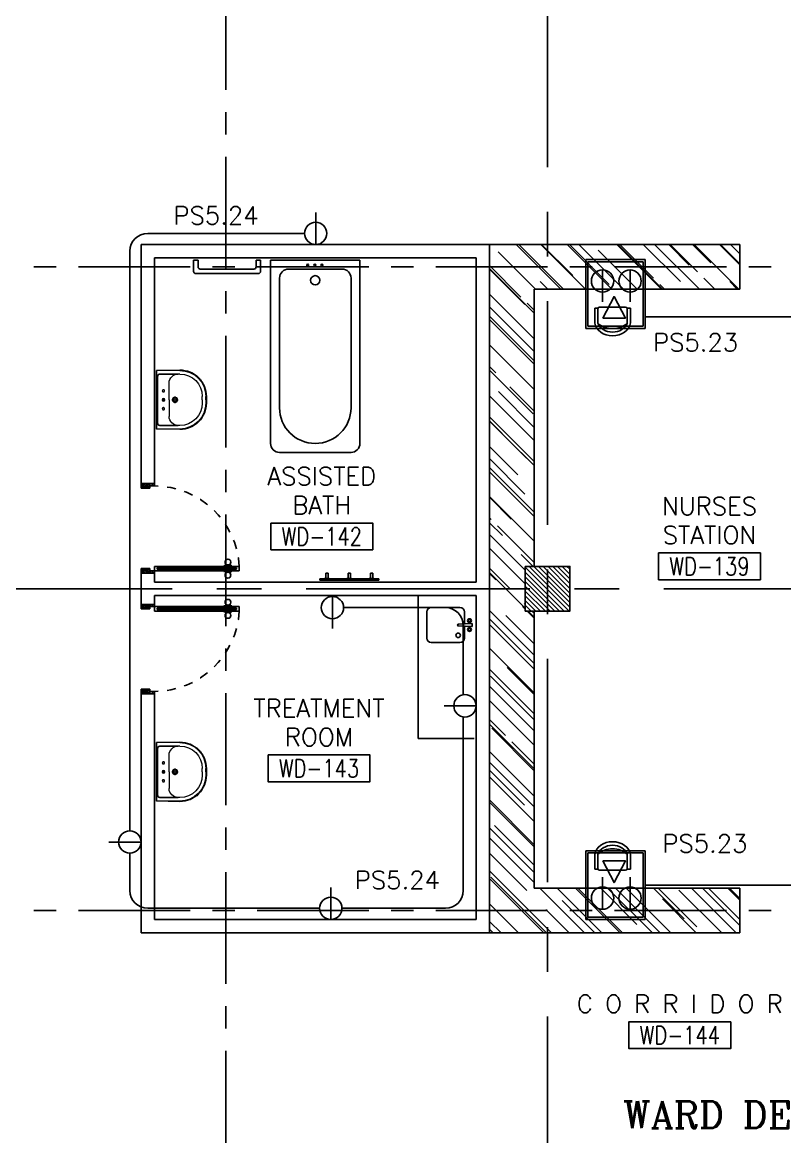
# Model space of a CAD drawing. Extents: x 0 to 93, y -1.5 to 78.
# Drawn here: x 58.59 to 67.12, y 43.69 to 56.16 of the extents above; entities that cross this region are included whole.
import ezdxf
from ezdxf.enums import TextEntityAlignment as Align

# ---------------------------------------------------------------- set-up
doc = ezdxf.new("R2010")
doc.units = 0
doc.header["$MEASUREMENT"] = 0
for name, pattern in [('CENTER', [2, 1.25, -0.25, 0.25, -0.25]), ('CENTERX2', [4, 2.5, -0.5, 0.5, -0.5]), ('DASHED', [0.75, 0.5, -0.25]), ('HIDDEN', [0.375, 0.25, -0.125])]:
    doc.linetypes.add(name, pattern=pattern)
doc.layers.get('0').update_dxf_attribs({"color": 11, "linetype": 'CONTINUOUS'})
for name, color, linetype in [('A-FUR-ACCES', 11, 'CONTINUOUS'), ('AXES', 11, 'CENTERX2'), ('AXES1', 11, 'CENTER'), ('COL', 11, 'CONTINUOUS'), ('COUNTER', 11, 'CONTINUOUS'), ('DOOR', 11, 'CONTINUOUS'), ('E-CLINE', 4, 'CONTINUOUS'), ('E-SOCKETS', 4, 'CONTINUOUS'), ('E-TEXT', 4, 'CONTINUOUS'), ('FIX', 11, 'CONTINUOUS'), ('FMCHAIR', 11, 'CONTINUOUS'), ('HAT', 11, 'CONTINUOUS'), ('ME-FIX', 11, 'CONTINUOUS'), ('RM-BOX', 11, 'CONTINUOUS'), ('RM-NAME', 11, 'CONTINUOUS'), ('RM-NO', 11, 'CONTINUOUS'), ('WALL', 11, 'CONTINUOUS')]:
    doc.layers.add(name, color=color, linetype=linetype)
doc.styles.add('ROMANC', font='romanc', dxfattribs={"height": 0.1})
doc.styles.add('ROMANS', font='ROMANS.shx', dxfattribs={"width": 0.6})

# ---------------------------------------------------------------- blocks, each defined once
blk = doc.blocks.new('BTUB1')
at = {"layer": 'FIX'}
for points in [[(-500, -25), (-500, -2075, 0.414214), (-400, -2175), (400, -2175, 0.414214), (500, -2075), (500, -25)], [(-400, -1675, 1), (400, -1675), (400, -225, 0.414214), (300, -125), (-300, -125, 0.414214), (-400, -225)]]:
    blk.add_lwpolyline(points, format="xyb", close=True, dxfattribs=at)
for centre, radius in [((-75, -81), 11), ((5, -81), 11), ((85, -81), 11), ((0, -250), 52.2)]:
    blk.add_circle(centre, radius, dxfattribs=at)
blk = doc.blocks.new('LAV-003')
at = {"layer": 'FIX', "linetype": 'Continuous', "lineweight": 20}
for p, q in [((-328, -285), (-328, -25)), ((327, -285), (327, -25)), ((0, -165), (-188, -165)), ((0, -165), (187, -165)), ((-288, -285), (-288, -265)), ((287, -285), (287, -265)), ((0, -535), (-38, -535)), ((0, -575), (-38, -575)), ((0, -535), (37, -535)), ((0, -575), (37, -575))]:
    blk.add_line(p, q, dxfattribs=at)
at = {"layer": 'FIX', "linetype": 'ByBlock'}
blk.add_line((-328, -25), (327, -25), dxfattribs=at)
at = {"layer": 'FIX', "linetype": 'ByBlock', "ltscale": 0.3}
for p, q in [((-288, -265), (-288, -60)), ((0, -35), (-262, -35)), ((0, -35), (262, -35)), ((287, -265), (287, -60))]:
    blk.add_line(p, q, dxfattribs=at)
at = {"layer": 'FIX', "lineweight": 20}
for p, q in [((-16, -101), (15, -101)), ((0, -85), (0, -116))]:
    blk.add_line(p, q, dxfattribs=at)
at = {"layer": 'FIX', "linetype": 'DASHED', "lineweight": 20, "ltscale": 0.04}
for p, q in [((-36, -230), (37, -230)), ((0, -194), (0, -266))]:
    blk.add_line(p, q, dxfattribs=at)
at = {"layer": 'FIX', "linetype": 'Continuous', "lineweight": 20}
blk.add_lwpolyline([(295, -25), (0, -25), (-328, -25), (-335, -285, 0.414214), (-38, -582), (0, -582), (37, -582, 0.414214), (334, -285), (327, -25), (0, -25)], format="xyb", dxfattribs=at)
at = {"layer": 'FIX', "linetype": 'HIDDEN', "lineweight": 20, "ltscale": 0.05}
for centre in [(-100, -101), (100, -101)]:
    blk.add_circle(centre, 12.4, dxfattribs=at)
at = {"layer": 'FIX', "lineweight": 20}
for centre, radius in [((0, -101), 15.5), ((0, -230), 29.5), ((0, -230), 22.5)]:
    blk.add_circle(centre, radius, dxfattribs=at)
at = {"layer": 'FIX', "linetype": 'ByBlock', "ltscale": 0.3}
for centre, start, end in [((-262, -60), 90, 180), ((262, -60), 0, 90)]:
    blk.add_arc(centre, 25, start, end, dxfattribs=at)
at = {"layer": 'FIX', "linetype": 'Continuous', "lineweight": 20}
for centre, radius, start, end in [((-188, -265), 100, 90, 180), ((187, -265), 100, 0, 90), ((-38, -285), 290, 180, 270), ((-38, -285), 250, 180, 270), ((37, -285), 250, 270, 0), ((37, -285), 290, 270, 0)]:
    blk.add_arc(centre, radius, start, end, dxfattribs=at)
blk = doc.blocks.new('DOOR-10')
at = {"layer": 'DOOR', "color": 0, "linetype": 'ByBlock'}
for p, q in [((-83, 1005), (-92, 1005)), ((-92, 1005), (-92, 940)), ((-76, 1018), (-83, 1018)), ((-83, 928), (-83, 1018)), ((-83, 1005), (-83, 940)), ((-26, 1100), (-76, 1100)), ((-76, 1100), (-26, 1100)), ((-76, 1050), (-76, 1100)), ((-59, 1050), (-76, 1050)), ((-43, 1070), (-59, 1070)), ((-59, 1050), (-59, 1070)), ((-43, 1050), (-43, 1070)), ((-26, 1050), (-43, 1050)), ((-26, 1050), (-26, 1100)), ((-26, 1018), (-18, 1018)), ((-18, 928), (-18, 1018)), ((-18, 1005), (-9, 1005)), ((-18, 1005), (-18, 940)), ((-9, 1005), (-9, 940)), ((-83, 940), (-92, 940)), ((-76, 928), (-83, 928)), ((-26, 928), (-18, 928)), ((-18, 940), (-9, 940)), ((-1001, 0), (-1001, 150)), ((-1001, 150), (-976, 150)), ((-1001, 150), (-1001, 0)), ((-976, 150), (-976, 100)), ((-76, 200), (-59, 200)), ((-76, 150), (-76, 200)), ((-76, 150), (-26, 150)), ((-59, 200), (-59, 180)), ((-59, 180), (-43, 180)), ((-43, 200), (-26, 200)), ((-43, 180), (-43, 200)), ((-26, 200), (-26, 150)), ((-1, 150), (-26, 150)), ((-26, 150), (-26, 100)), ((-951, 0), (-1001, 0)), ((-976, 100), (-951, 100)), ((-951, 100), (-951, 0)), ((-51, 100), (-51, 0)), ((-26, 100), (-51, 100)), ((-51, 0), (-1, 0))]:
    blk.add_line(p, q, dxfattribs=at)
at = {"layer": 'DOOR', "linetype": 'ByBlock'}
for p, q in [((-76, 1050), (-76, 200)), ((-59, 200), (-59, 1050)), ((-43, 200), (-43, 1050)), ((-26, 200), (-26, 1050))]:
    blk.add_line(p, q, dxfattribs=at)
at = {"layer": 'DOOR', "color": 9, "linetype": 'ByBlock'}
for p, q in [((-1, 0), (-1, 150)), ((-951, 0), (-1001, 114)), ((-951, 0), (-1001, 40)), ((-951, 0), (-964, 100)), ((-51, 0), (-1, 114)), ((-51, 0), (-37, 100)), ((-51, 0), (-1, 40))]:
    blk.add_line(p, q, dxfattribs=at)
at = {"layer": 'DOOR', "color": 0, "linetype": 'ByBlock'}
for centre in [(-124, 973), (23, 973)]:
    blk.add_circle(centre, 32.4, dxfattribs=at)
at = {"layer": 'DOOR', "linetype": 'HIDDEN', "ltscale": 0.5}
blk.add_arc((-23, 149), 952, 93.1482, 179.9482, dxfattribs=at)
at = {"layer": 'DOOR', "color": 9, "linetype": 'ByBlock'}
for centre, radius, start, end in [((-951, 0), 154, 103.7142, 108.8947), ((-951, 0), 134, 100.72, 111.8402), ((-51, 0), 134, 68.1598, 79.28), ((-51, 0), 154, 71.1053, 76.2858), ((-951, 0), 94.4, 90, 121.9818), ((-951, 0), 74.4, 90, 132.2236), ((-951, 0), 54.4, 90, 156.7926), ((-951, 0), 34.4, 90, 180), ((-951, 0), 14.4, 90, 180), ((-51, 0), 94.4, 58.0182, 90), ((-51, 0), 74.4, 47.7764, 90), ((-51, 0), 54.4, 23.2074, 90), ((-51, 0), 34.4, 0, 90), ((-51, 0), 14.4, 0, 90), ((-51, 0), 114, 64.0838, 77.3774)]:
    blk.add_arc(centre, radius, start, end, dxfattribs=at)
blk = doc.blocks.new('*X96')
at = {"color": 0}
for p, q in [((238729, 162732), (239186, 163190)), ((238729, 162785), (239133, 163190)), ((238729, 162838), (239080, 163190)), ((238729, 162891), (239027, 163190)), ((238729, 162944), (238974, 163190)), ((238729, 162997), (238921, 163190)), ((238729, 163050), (238868, 163190)), ((238729, 163103), (238815, 163190)), ((238729, 163157), (238762, 163190)), ((238739, 162690), (239229, 163179)), ((238792, 162690), (239229, 163126)), ((238845, 162690), (239229, 163073)), ((238898, 162690), (239229, 163020)), ((238951, 162690), (239229, 162967)), ((239004, 162690), (239229, 162914)), ((239057, 162690), (239229, 162861)), ((239110, 162690), (239229, 162808)), ((239163, 162690), (239229, 162755)), ((239216, 162690), (239229, 162702))]:
    blk.add_line(p, q, dxfattribs=at)
blk = doc.blocks.new('COL50')
at = {"layer": 'COL'}
blk.add_lwpolyline([(-250, 250), (-250, -250), (250, -250), (250, 250)], close=True, dxfattribs=at)
blk = doc.blocks.new('RM1')
at = {"layer": 'RM-BOX'}
blk.add_lwpolyline([(570, -200), (-570, -200), (-570, -500), (570, -500)], close=True, dxfattribs=at)
at = {"layer": 'RM-NAME', "style": 'ROMANS'}
for tag, p in [('ROOMNAME1', (0, 324)), ('ROOMNAME2', (0, 0))]:
    blk.add_attdef(tag, text='', height=200, dxfattribs=at).set_placement(p, align=Align.MIDDLE)
at = {"layer": 'RM-NO', "style": 'ROMANS', "width": 0.8}
blk.add_attdef('ROOMNO', text='', height=200, dxfattribs=at).set_placement((0, -350), align=Align.MIDDLE)
blk = doc.blocks.new('CHR3')
for p, q in [((-0.039, 0.5), (-0.558, 0.5)), ((-0.05, 0.412), (-0.558, 0.412)), ((-0.039, 0.5), (-0.039, 0.412)), ((0, 0.362), (0, -0.362)), ((-0.05, -0.412), (-0.558, -0.412)), ((-0.039, -0.5), (-0.553, -0.5)), ((-0.039, -0.411), (-0.039, -0.5))]:
    blk.add_line(p, q)
for centre, radius, start, end in [((-0.497, 0), 0.503, 97.0495, 263.5769), ((-0.446, 0), 0.427, 105.249, 254.751), ((-0.212, 0), 0.538, 130.0756, 229.9244), ((-0.05, 0.362), 0.05, 0, 90), ((-0.05, -0.362), 0.05, 270, 0)]:
    blk.add_arc(centre, radius, start, end)

msp = doc.modelspace()

# ---------------------------------------------------------------- hatches: boundary and pattern name
at = {"layer": 'COUNTER', "linetype": 'ByBlock'}
h = msp.add_hatch(dxfattribs=at)
h.set_pattern_fill('AR-RROOF', color=11, scale=0.3, angle=45, style=0)
h.set_pattern_definition([(135, (330.01866, -113.09973), (-0.25455844, 0.6788225), [4.5, -0.6, 1.5, -0.3]), (135, (329.8426, -112.71153), (0.49426764, 0.07000357), [0.9, -0.099, 1.8, -0.225]), (135, (330.0929, -112.81336), (-0.96095812, 1.24521504), [2.4, -0.42, 1.2, -0.3])])
h.paths.add_polyline_path([(64.3217, 53.17), (64.3217, 50.07), (64.2217, 50.07), (64.2217, 49.57), (64.3217, 49.57), (64.3217, 46.47), (66.6217, 46.47), (66.6217, 45.97), (63.8217, 45.97), (63.8217, 53.67), (66.6217, 53.67), (66.6217, 53.17)])

# ---------------------------------------------------------------- linework, layer by layer
at = {"layer": 'A-FUR-ACCES'}
for p, q in [((60.5097, 53.395), (60.5097, 53.495)), ((60.5097, 53.495), (60.5597, 53.495)), ((60.5597, 53.495), (60.5597, 53.42)), ((61.2097, 53.495), (61.2097, 53.42)), ((61.2597, 53.495), (61.2097, 53.495)), ((61.2597, 53.395), (61.2597, 53.495)), ((60.5097, 53.37), (60.5097, 53.395)), ((60.5847, 53.395), (61.1847, 53.395)), ((61.2597, 53.395), (61.2597, 53.37)), ((61.2597, 53.37), (61.2597, 53.395)), ((61.2347, 53.345), (60.5347, 53.345)), ((61.989, 49.9343), (61.989, 49.9928)), ((61.989, 49.9928), (62.0144, 49.9928)), ((62.0144, 49.9343), (62.0144, 49.9928)), ((62.239, 49.9928), (62.2644, 49.9928)), ((62.239, 49.9343), (62.239, 49.9928)), ((62.2644, 49.9343), (62.2644, 49.9928)), ((62.489, 49.9928), (62.5144, 49.9928)), ((62.489, 49.9343), (62.489, 49.9928)), ((62.5144, 49.9343), (62.5144, 49.9928)), ((61.9215, 49.9166), (61.9215, 49.9293)), ((61.9215, 49.9293), (62.5819, 49.9293)), ((61.9215, 49.9166), (62.5819, 49.9166)), ((61.9767, 49.9293), (61.9767, 49.9343)), ((61.9767, 49.9343), (62.0267, 49.9343)), ((62.0267, 49.9293), (62.0267, 49.9343)), ((62.2267, 49.9293), (62.2267, 49.9343)), ((62.2267, 49.9343), (62.2767, 49.9343)), ((62.2767, 49.9293), (62.2767, 49.9343)), ((62.4767, 49.9343), (62.5267, 49.9343)), ((62.4767, 49.9293), (62.4767, 49.9343)), ((62.5267, 49.9293), (62.5267, 49.9343)), ((62.5819, 49.9166), (62.5819, 49.9293))]:
    msp.add_line(p, q, dxfattribs=at)
for centre, start, end in [((60.5347, 53.37), 180, 270), ((60.5847, 53.42), 180, 270), ((61.1847, 53.42), 270, 0), ((61.2347, 53.37), 270, 0)]:
    msp.add_arc(centre, 0.025, start, end, dxfattribs=at)
at = {"layer": 'AXES'}
for p, q in [((64.4717, -1.4643), (64.4717, 77.3484)), ((92.2717, 49.82), (24.2317, 49.82))]:
    msp.add_line(p, q, dxfattribs=at)
at = {"layer": 'AXES1'}
for p, q in [((60.8717, 5.4), (60.8717, 64.22)), ((82.4717, 53.42), (24.2317, 53.42)), ((82.4717, 46.22), (24.2317, 46.22))]:
    msp.add_line(p, q, dxfattribs=at)
at = {"layer": 'COUNTER'}
for p, q in [((66.6217, 53.67), (63.8217, 53.67)), ((63.8217, 53.67), (63.8217, 45.97)), ((66.6217, 53.17), (66.6217, 53.67)), ((66.6217, 53.17), (66.6217, 53.67)), ((66.6217, 53.17), (64.3217, 53.17)), ((66.6217, 53.17), (64.3217, 53.17)), ((64.3217, 53.17), (64.3217, 50.07)), ((64.3217, 49.57), (64.3217, 46.47)), ((64.3217, 49.57), (64.3217, 46.47)), ((66.6217, 46.47), (64.3217, 46.47)), ((66.6217, 46.47), (66.6217, 45.97)), ((66.6217, 45.97), (63.8217, 45.97))]:
    msp.add_line(p, q, dxfattribs=at)
at = {"layer": 'COUNTER', "linetype": 'ByBlock'}
for p, q in [((66.6217, 53.67), (63.8217, 53.67)), ((66.6217, 53.67), (63.8217, 53.67)), ((63.8217, 53.67), (63.8217, 45.97)), ((63.8217, 53.67), (63.8217, 45.97)), ((66.6217, 53.17), (66.6217, 53.67)), ((66.6217, 53.17), (66.6217, 53.67)), ((64.3217, 53.17), (66.6217, 53.17)), ((64.3217, 53.17), (66.6217, 53.17)), ((64.3217, 50.07), (64.3217, 53.17)), ((64.3217, 50.07), (64.3217, 53.17)), ((64.2217, 50.07), (64.2217, 49.57)), ((64.2217, 50.07), (64.2217, 49.57)), ((64.3217, 50.07), (64.2217, 50.07)), ((64.3217, 50.07), (64.2217, 50.07)), ((64.2217, 49.57), (64.3217, 49.57)), ((64.2217, 49.57), (64.3217, 49.57)), ((64.3217, 46.47), (64.3217, 49.57)), ((66.6217, 46.47), (64.3217, 46.47)), ((66.6217, 46.47), (64.3217, 46.47)), ((66.6217, 45.97), (66.6217, 46.47)), ((66.6217, 45.97), (66.6217, 46.47)), ((63.8217, 45.97), (66.6217, 45.97)), ((63.8217, 45.97), (66.6217, 45.97))]:
    msp.add_line(p, q, dxfattribs=at)
at = {"layer": 'E-CLINE', "linetype": 'Continuous'}
for p, q in [((61.7516, 53.795), (59.9967, 53.795)), ((59.7967, 47.1116), (59.7967, 53.595))]:
    msp.add_line(p, q, dxfattribs=at)
at = {"layer": 'E-CLINE', "color": 4}
for p, q in [((67.4613, 52.8606), (65.5651, 52.8606)), ((65.5651, 46.5042), (67.4613, 46.5042))]:
    msp.add_line(p, q, dxfattribs=at)
at = {"layer": 'E-CLINE', "color": 4, "linetype": 'Continuous'}
for p, q in [((62.1885, 49.6085), (63.3282, 49.6085)), ((59.7967, 46.8616), (59.7967, 46.445)), ((61.9203, 46.245), (59.9967, 46.245)), ((62.1703, 46.245), (63.3282, 46.245))]:
    msp.add_line(p, q, dxfattribs=at)
at = {"layer": 'E-CLINE', "color": 4, "linetype": 'ByBlock'}
for p, q in [((63.5282, 48.6335), (63.5282, 49.4085)), ((63.5282, 46.445), (63.5282, 48.3862))]:
    msp.add_line(p, q, dxfattribs=at)
at = {"layer": 'E-CLINE', "linetype": 'Continuous'}
msp.add_arc((59.9967, 53.595), 0.2, 90, 180, dxfattribs=at)
at = {"layer": 'E-CLINE', "color": 4, "linetype": 'Continuous'}
for centre, start, end in [((63.3282, 49.4085), 360, 90), ((59.9967, 46.445), 180, 270), ((63.3282, 46.445), 270, 0)]:
    msp.add_arc(centre, 0.2, start, end, dxfattribs=at)
at = {"layer": 'E-SOCKETS'}
for p, q in [((61.8766, 53.67), (61.8766, 54.0283)), ((65.5651, 53.5023), (64.8978, 53.5023)), ((64.8978, 53.5023), (64.8978, 52.7326)), ((65.5651, 52.7326), (65.5651, 53.5023)), ((65.0863, 53.387), (65.0863, 53.0287)), ((65.394, 53.387), (65.394, 53.0287)), ((64.8978, 52.7326), (65.5651, 52.7326)), ((62.0635, 49.7335), (62.0635, 49.3752)), ((63.6717, 48.5099), (63.3133, 48.5099)), ((59.9217, 46.9866), (59.5633, 46.9866)), ((64.8978, 46.1194), (64.8978, 46.8891)), ((64.8978, 46.8891), (65.5651, 46.8891)), ((65.5651, 46.8891), (65.5651, 46.1194)), ((65.0863, 46.2347), (65.0863, 46.593)), ((65.394, 46.2347), (65.394, 46.593)), ((62.0453, 46.12), (62.0453, 46.4783)), ((65.5651, 46.1194), (64.8978, 46.1194))]:
    msp.add_line(p, q, dxfattribs=at)
at = {"layer": 'E-SOCKETS', "color": 8}
for p, q in [((64.9228, 53.4773), (64.9228, 52.7576)), ((65.5401, 53.4773), (64.9228, 53.4773)), ((65.5401, 52.7576), (65.5401, 53.4773)), ((64.9228, 52.7576), (65.5401, 52.7576)), ((64.9228, 46.8641), (65.5401, 46.8641)), ((64.9228, 46.1444), (64.9228, 46.8641)), ((65.5401, 46.8641), (65.5401, 46.1444)), ((65.5401, 46.1444), (64.9228, 46.1444))]:
    msp.add_line(p, q, dxfattribs=at)
at = {"layer": 'E-SOCKETS'}
for points in [[(65.0893, 52.8466), (65.3418, 52.8466), (65.2155, 53.0888), (65.2155, 53.0888)], [(65.0893, 46.7751), (65.3418, 46.7751), (65.2155, 46.5329), (65.2155, 46.5329)]]:
    msp.add_lwpolyline(points, close=True, dxfattribs=at)
for centre in [(61.8766, 53.795), (65.0863, 53.262), (65.394, 53.262), (62.0635, 49.6085), (63.5467, 48.5099), (59.7967, 46.9866), (65.0863, 46.3597), (65.394, 46.3597), (62.0453, 46.245)]:
    msp.add_circle(centre, 0.125, dxfattribs=at)
at = {"layer": 'ME-FIX'}
for p, q in [((63.0217, 49.743), (63.0217, 48.1428)), ((63.12, 49.5597), (63.12, 49.2668)), ((63.491, 49.6096), (63.1699, 49.6096)), ((63.5408, 49.4232), (63.5408, 49.5597)), ((63.629, 49.4293), (63.4738, 49.4232)), ((63.629, 49.3972), (63.4738, 49.4033)), ((63.5408, 49.2668), (63.5408, 49.4033)), ((63.629, 49.3972), (63.629, 49.4293)), ((63.1699, 49.2169), (63.491, 49.2169)), ((63.0217, 48.1428), (63.6482, 48.1428))]:
    msp.add_line(p, q, dxfattribs=at)
for centre, radius in [((63.5979, 49.463), 0.0217), ((63.5979, 49.3635), 0.0217), ((63.5979, 49.463), 0.014), ((63.5979, 49.3635), 0.014), ((63.4714, 49.2988), 0.0255)]:
    msp.add_circle(centre, radius, dxfattribs=at)
for centre, radius, start, end in [((63.1699, 49.5597), 0.0499, 90, 180), ((63.491, 49.5597), 0.0499, 0, 90), ((63.4738, 49.4133), 0.00997, 90, 270), ((63.1699, 49.2668), 0.0499, 180, 270), ((63.491, 49.2668), 0.0499, 270, 0)]:
    msp.add_arc(centre, radius, start, end, dxfattribs=at)
at = {"layer": 'WALL'}
for p, q in [((63.8217, 53.67), (59.9217, 53.67)), ((59.9217, 50.995), (59.9217, 53.67)), ((63.8217, 53.67), (63.8217, 45.97)), ((63.6717, 53.52), (60.0717, 53.52)), ((60.0717, 50.995), (60.0717, 53.52)), ((63.6717, 53.52), (63.6717, 49.895)), ((60.0717, 50.995), (59.9217, 50.995)), ((60.0717, 49.995), (59.9217, 49.995)), ((59.9217, 49.645), (59.9217, 49.995)), ((60.0717, 49.895), (60.0717, 49.995)), ((63.6717, 49.895), (60.0717, 49.895)), ((60.0717, 49.645), (60.0717, 49.745)), ((63.6717, 49.745), (60.0717, 49.745)), ((63.6717, 49.745), (63.6717, 46.12)), ((60.0717, 49.645), (59.9217, 49.645)), ((60.0717, 48.645), (59.9217, 48.645)), ((59.9217, 45.97), (59.9217, 48.645)), ((60.0717, 46.12), (60.0717, 48.645)), ((63.6717, 46.12), (60.0717, 46.12)), ((63.8217, 45.97), (59.9217, 45.97))]:
    msp.add_line(p, q, dxfattribs=at)
at = {"layer": 'WALL', "linetype": 'ByBlock', "ltscale": 0.3}
msp.add_lwpolyline([(64.2217, 50.07), (64.7217, 50.07), (64.7217, 49.57), (64.2217, 49.57)], close=True, dxfattribs=at)

# ---------------------------------------------------------------- block references
at = {"layer": 'COL', "xscale": 0.001, "yscale": 0.001, "zscale": 0.001}
msp.add_blockref('COL50', (64.4717, 49.82), dxfattribs=at)
at = {"layer": 'DOOR', "color": 0, "linetype": 'ByBlock', "ltscale": 0.3, "yscale": 0.001, "zscale": 0.001, "rotation": 270}
for p, xscale in [((59.9217, 49.9943), 0.001), ((59.9217, 49.6457), -0.001)]:
    msp.add_blockref('DOOR-10', p, dxfattribs=dict(at, xscale=xscale))
at = {"layer": 'FIX', "xscale": -0.001000000003841706, "yscale": 0.000999999996565748, "zscale": 0.001}
msp.add_blockref('BTUB1', (61.8717, 53.52), dxfattribs=at)
at = {"layer": 'FIX', "xscale": -0.000999999996565748, "yscale": 0.000999999996565748, "zscale": 0.001, "rotation": 90}
for p in [(60.0717, 51.9333), (60.0717, 47.7716)]:
    msp.add_blockref('LAV-003', p, dxfattribs=at)
at = {"layer": 'FMCHAIR', "yscale": 0.4, "zscale": 0.36, "rotation": 90}
for p, xscale in [((65.1982, 52.9697), 0.32), ((65.1982, 46.6703), -0.32)]:
    msp.add_blockref('CHR3', p, dxfattribs=dict(at, xscale=xscale))
at = {"layer": 'HAT', "xscale": -0.001, "yscale": 0.001, "zscale": 0.001}
msp.add_blockref('*X96', (303.4502, -113.1197), dxfattribs=at)
at = {"layer": 'RM-NAME'}
ref = msp.add_blockref('RM1', (61.9447, 50.755), dxfattribs=dict(at, xscale=-0.001, yscale=0.001, zscale=0.001))
ref.add_attrib('ROOMNO', 'WD-142', dxfattribs={"layer": 'RM-NO', "height": 0.2, "style": 'ROMANS', "width": 0.8}).set_placement((61.9447, 50.405), align=Align.MIDDLE)
ref.add_attrib('ROOMNAME2', 'BATH', dxfattribs={"height": 0.2, "style": 'ROMANS'}).set_placement((61.9447, 50.755), align=Align.MIDDLE)
ref.add_attrib('ROOMNAME1', 'ASSISTED', dxfattribs={"height": 0.2, "style": 'ROMANS'}).set_placement((61.9447, 51.0788), align=Align.MIDDLE)
ref = msp.add_blockref('RM1', (66.2835, 50.4204), dxfattribs=dict(at, xscale=-0.001, yscale=0.001, zscale=0.001))
ref.add_attrib('ROOMNO', 'WD-139', dxfattribs={"layer": 'RM-NO', "height": 0.2, "style": 'ROMANS', "width": 0.8}).set_placement((66.2835, 50.0704), align=Align.MIDDLE)
ref.add_attrib('ROOMNAME2', 'STATION', dxfattribs={"height": 0.2, "style": 'ROMANS'}).set_placement((66.2835, 50.4204), align=Align.MIDDLE)
ref.add_attrib('ROOMNAME1', 'NURSES', dxfattribs={"height": 0.2, "style": 'ROMANS'}).set_placement((66.2835, 50.7442), align=Align.MIDDLE)
ref = msp.add_blockref('RM1', (61.9135, 48.1605), dxfattribs=dict(at, xscale=-0.001, yscale=0.001, zscale=0.001))
ref.add_attrib('ROOMNO', 'WD-143', dxfattribs={"layer": 'RM-NO', "height": 0.2, "style": 'ROMANS', "width": 0.8}).set_placement((61.9135, 47.8105), align=Align.MIDDLE)
ref.add_attrib('ROOMNAME2', 'ROOM', dxfattribs={"height": 0.2, "style": 'ROMANS'}).set_placement((61.9135, 48.1605), align=Align.MIDDLE)
ref.add_attrib('ROOMNAME1', 'TREATMENT', dxfattribs={"height": 0.2, "style": 'ROMANS'}).set_placement((61.9135, 48.4843), align=Align.MIDDLE)
at = {"layer": 'RM-NAME', "xscale": 0.001, "yscale": 0.001, "zscale": 0.001}
msp.add_blockref('RM1', (65.9508, 45.1764), dxfattribs=at).add_auto_attribs({'ROOMNO': 'WD-144', 'ROOMNAME2': 'C O R R I D O R'})

# ---------------------------------------------------------------- texts
at = {"layer": 'E-TEXT', "color": 4, "style": 'ROMANS'}
for s, p in [(' PS5.24', (60.1485, 53.8957)), (' PS5.23', (65.5148, 52.4756)), (' PS5.23', (65.6189, 46.8706)), (' PS5.24', (62.1775, 46.4616))]:
    msp.add_text(s, height=0.2, dxfattribs=at).set_placement(p)
at = {"layer": 'RM-NO', "style": 'ROMANC'}
msp.add_text(' WARD DEPT. ', height=0.3, dxfattribs=at).set_placement((66.5751, 43.9368), align=Align.MIDDLE)

doc.saveas('drawing.dxf')
